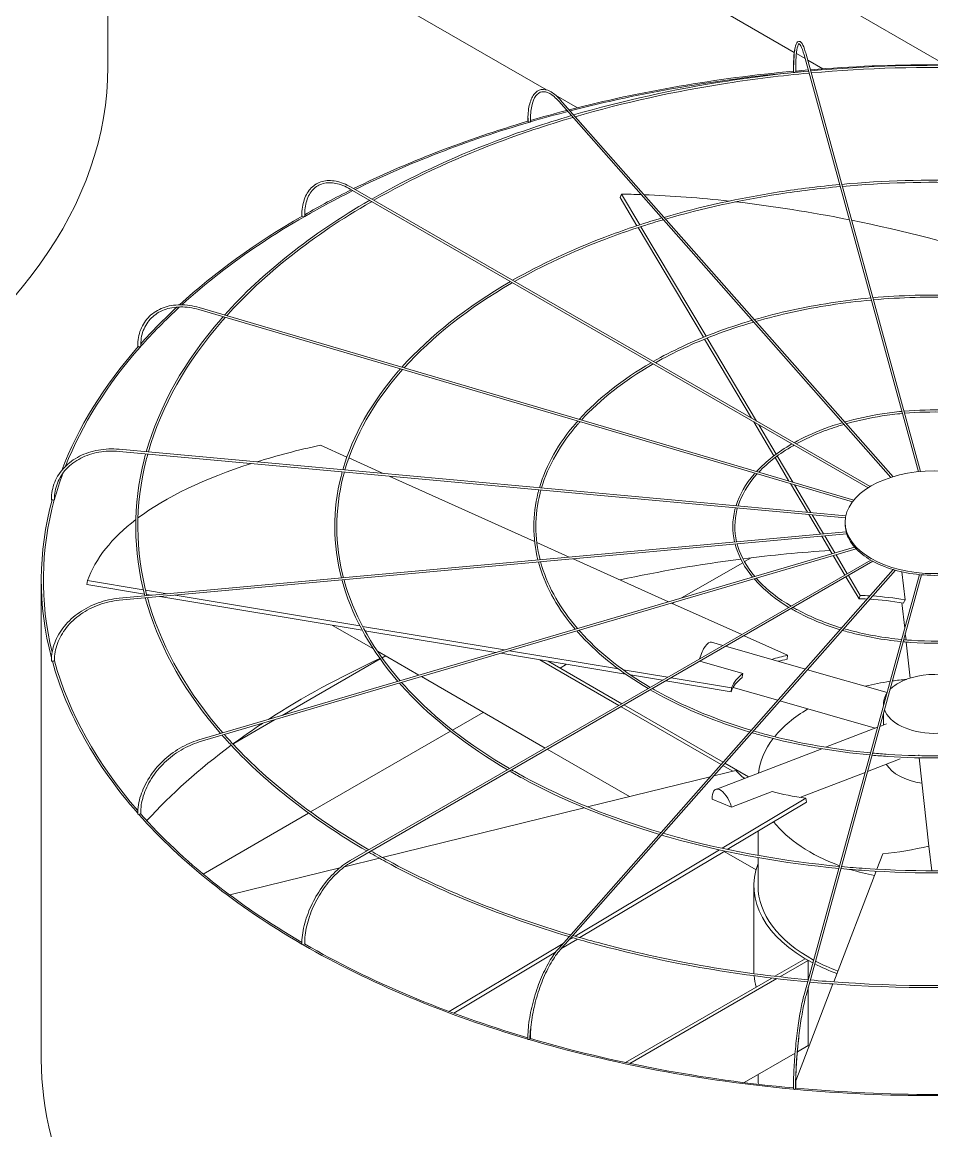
# Model space of a CAD drawing. Header units: millimetres. Extents: x -312439 to 477422, y -331570 to 212570.
# Drawn here: x 396825 to 397092.1, y 107925.9 to 108251.5 of the extents above; entities that cross this region are included whole.
import ezdxf

# ---------------------------------------------------------------- set-up
doc = ezdxf.new("R2010")
doc.units = ezdxf.units.MM

msp = doc.modelspace()

# ---------------------------------------------------------------- linework, layer by layer
at = {"color": 3, "linetype": 'Continuous', "lineweight": 0, "extrusion": (0, 0.816497, 0.57735)}
for p, q in [((397096.098, 108238.965), (396850.162, 108380.956)), ((396850.183, 108238.343), (396850.183, 108379.083)), ((396850.183, 108358.941), (397051.696, 108242.598)), ((396978.993, 108231.566), (396850.183, 108305.935))]:
    msp.add_line(p, q, dxfattribs=at)
at = {"color": 0, "linetype": 'Continuous', "lineweight": 0, "extrusion": (0, 0.816497, 0.57735)}
for p, q in [((397052.317, 108242.239), (397054.869, 108240.766)), ((397054.559, 108241.896), (397088.152, 108119.441)), ((397055.149, 108242.058), (397088.77, 108119.5)), ((397055.623, 108240.33), (397060.03, 108237.786)), ((396988.023, 108226.352), (396981.601, 108230.06)), ((397080.692, 108117.975), (396983.01, 108228.659)), ((397080.05, 108117.775), (396982.551, 108228.254)), ((397073.35, 108114.698), (396921.318, 108202.474)), ((397073.941, 108115.064), (396921.624, 108203.004)), ((397000.55, 108200.031), (397000.921, 108200.998)), ((397005.513, 108191.69), (397000.55, 108200.031)), ((397000.921, 108200.998), (397006.304, 108191.95)), ((397025.013, 108158.916), (397005.834, 108191.151)), ((397006.625, 108191.41), (397025.776, 108159.224)), ((397068.771, 108110.587), (396876.84, 108167.048)), ((396877.013, 108167.636), (397069.18, 108111.105)), ((397039.156, 108135.147), (397025.33, 108158.383)), ((397026.093, 108158.691), (397040.596, 108134.315)), ((397045.721, 108124.112), (397039.797, 108134.07)), ((397041.237, 108133.238), (397046.376, 108124.601)), ((396853.481, 108125.425), (397066.721, 108105.926)), ((396853.537, 108126.035), (397066.836, 108106.53)), ((396920.361, 108123.75), (396912.603, 108127.242)), ((396931.029, 108118.949), (396920.921, 108123.498)), ((397050.125, 108116.71), (397046.037, 108123.582)), ((397046.691, 108124.072), (397051.272, 108116.373)), ((396975.458, 108098.953), (396932.744, 108118.177)), ((397055.569, 108107.561), (397050.586, 108115.937)), ((397051.732, 108115.599), (397056.569, 108107.469)), ((397059.406, 108101.112), (397055.956, 108106.91)), ((397056.956, 108106.819), (397060.303, 108101.194)), ((397066.922, 108101.8), (396853.481, 108082.282)), ((397066.619, 108104.092), (397066.619, 108104.592)), ((396853.537, 108081.672), (397067.103, 108101.201)), ((396985.646, 108094.367), (396976.109, 108098.66)), ((397062.823, 108095.37), (397059.753, 108100.529)), ((397060.65, 108100.611), (397063.627, 108095.607)), ((396876.84, 108040.659), (397069.41, 108097.308)), ((396877.013, 108040.071), (397069.87, 108096.805)), ((397063.951, 108095.064), (397067.264, 108089.495)), ((396921.318, 108005.233), (397074.171, 108093.484)), ((397074.791, 108093.134), (396921.624, 108004.703)), ((397014.804, 108081.244), (396986.782, 108093.856)), ((397018.569, 108082.352), (397036.542, 108092.729)), ((397037.073, 108093.035), (397039.001, 108094.148)), ((397066.56, 108089.089), (397063.146, 108094.827)), ((397080.727, 108090.698), (396982.551, 107979.453)), ((397081.378, 108090.51), (396983.01, 107979.048)), ((397088.412, 108089.216), (397054.559, 107965.811)), ((397055.149, 107965.649), (397089.032, 108089.161)), ((397070.704, 108082.124), (397066.873, 108088.563)), ((397067.577, 108088.969), (397071.074, 108083.091)), ((397084.227, 108081.816), (397083.315, 108090.025)), ((396830.628, 107946.841), (396830.628, 108087.581)), ((396844.033, 108086.323), (396844.197, 108087.468)), ((396860.888, 108083.517), (396844.033, 108086.323)), ((396844.197, 108087.468), (396860.584, 108084.74)), ((396861.241, 108084.631), (396867.596, 108083.573)), ((396863.05, 108083.157), (396861.549, 108083.407)), ((396924.866, 108072.865), (396865.434, 108082.76)), ((396869.98, 108083.176), (396924.184, 108074.151)), ((397070.704, 108082.124), (397071.074, 108083.091)), ((397036.253, 108071.591), (397015.662, 108080.858)), ((397015.842, 108080.777), (397016.314, 108081.05)), ((397083.284, 108080.945), (397084.108, 108073.528)), ((396928.13, 108067.403), (396916.156, 108074.315)), ((396924.94, 108074.025), (396966.656, 108067.08)), ((396964.11, 108066.332), (396925.634, 108072.737)), ((397027.374, 108069.353), (397030.72, 108068.397)), ((397049.725, 108065.527), (397036.941, 108071.281)), ((397084.292, 108071.88), (397084.496, 108070.04)), ((397084.565, 108069.42), (397085.74, 108058.853)), ((396941.503, 108059.681), (396929.321, 108066.714)), ((397002.19, 108059.992), (396965.496, 108066.101)), ((396968.042, 108066.85), (397000.071, 108061.517)), ((397031.539, 108068.163), (397054.939, 108061.478)), ((396901.383, 108047.879), (396930.13, 108064.476)), ((396930.663, 108064.784), (396931.23, 108065.111)), ((396977.012, 108064.184), (397000.217, 108050.786)), ((397001.083, 108051.286), (396979.446, 108063.778)), ((396982.922, 108061.771), (396984.842, 108062.88)), ((397023.971, 108063.793), (397036.593, 108060.187)), ((397049.56, 108064.382), (397049.725, 108065.527)), ((396978.564, 108038.284), (396942.236, 108059.258)), ((397001.414, 108061.294), (397014.611, 108059.096)), ((397013.035, 108058.186), (397003.614, 108059.755)), ((397055.591, 108061.291), (397078.923, 108054.626)), ((397033.146, 108054.838), (397013.986, 108058.028)), ((397015.562, 108058.938), (397033.31, 108055.983)), ((397033.146, 108054.838), (397033.31, 108055.983)), ((397033.711, 108056.045), (397046.835, 108052.295)), ((397000.83, 108050.432), (397030.217, 108033.465)), ((397030.802, 108034.128), (397001.696, 108050.932)), ((397047.488, 108052.109), (397075.443, 108044.123)), ((397077.878, 108051.245), (397077.878, 108050.815)), ((396887.138, 108039.654), (396899.128, 108046.577)), ((396951.366, 108043.553), (396960.403, 108048.77)), ((397077.878, 108048.5), (397077.878, 108045.059)), ((396909.703, 108019.498), (396950.795, 108043.223)), ((397060.884, 108038.523), (397076.112, 108044.38)), ((397076.822, 108044.653), (397078.767, 108045.402)), ((397003.278, 108024.015), (396979.176, 108037.931)), ((397028.66, 108026.128), (397059.757, 108038.089)), ((397030.759, 108033.153), (397033.634, 108031.493)), ((397038.262, 108029.821), (397031.343, 108033.815)), ((397073.19, 108031.411), (397082.736, 108035.083)), ((397088.279, 108036.02), (397088.252, 108036.262)), ((397091.227, 108009.505), (397088.347, 108035.406)), ((397027.044, 108029.869), (396991.028, 108020.998)), ((397034.568, 108031.723), (397028.088, 108030.127)), ((397036.269, 108029.971), (397037.222, 108029.421)), ((397053.363, 108023.785), (397072.48, 108031.138)), ((397030.498, 108008.828), (397055.089, 108023.547)), ((397033.287, 108020.965), (397045.219, 108025.555)), ((397055.295, 108022.416), (397055.089, 108023.547)), ((396990.023, 108020.75), (396930.754, 108006.151)), ((397027.59, 108023.234), (397033.287, 108020.965)), ((397055.295, 108022.416), (397032.038, 108008.495)), ((396878.149, 108001.28), (396909.122, 108019.163)), ((397041.054, 108006.734), (397041.054, 108013.891)), ((396987.355, 107983.004), (397029.732, 108008.369)), ((397031.267, 108008.034), (396988.769, 107982.595)), ((397040.468, 108002.544), (397031.116, 108007.943)), ((397077.696, 108007.241), (397075.957, 108002.703)), ((397091.227, 108009.505), (397092.035, 108002.24)), ((396929.881, 108005.936), (396919.688, 108003.426)), ((397041.054, 107997.802), (397041.054, 108006.112)), ((396918.242, 108003.069), (396885.982, 107995.123)), ((397075.727, 108002.103), (397063.272, 107969.594)), ((397039.829, 107972.799), (397039.829, 107997.802)), ((396988.05, 107982.165), (396983.197, 107979.26)), ((396985.544, 107981.919), (396986.639, 107982.575)), ((396950.412, 107960.89), (396983.812, 107980.883)), ((396981.623, 107978.318), (396951.704, 107960.409)), ((397054.929, 107976.407), (397045.987, 107971.244)), ((397047.43, 107971.077), (397055.795, 107975.907)), ((397055.795, 107975.907), (397054.929, 107976.407)), ((397055.795, 107975.907), (397055.795, 107970.318)), ((397045.101, 107970.733), (397002.115, 107945.915)), ((397003.383, 107945.646), (397046.539, 107970.563)), ((397063.043, 107968.997), (397052.121, 107940.49)), ((397055.795, 107968.003), (397055.795, 107950.903)), ((397051.926, 107948.67), (397036.956, 107940.027)), ((397055.795, 107950.903), (397052.591, 107949.054)), ((397041.054, 107941.406), (397041.054, 107942.392)), ((397051.443, 107938.721), (397051.341, 107938.452))]:
    msp.add_line(p, q, dxfattribs=at)
at = {"color": 3, "linetype": 'Continuous', "lineweight": 0}
msp.add_ellipse((396587.957, 108238.343), major_axis=(-262.225, 0), ratio=0.5773503, start_param=2.3561945, end_param=3.1415927, dxfattribs=at)
at = {"color": 0, "linetype": 'Continuous', "lineweight": 0}
for centre, major_axis, ratio, start_param, end_param in [((397092.854, 108087.581), (-262.225, 0), 0.5773503, 4.5737285, 4.8518651), ((397092.854, 108087.581), (-262.225, 0), 0.5773503, 4.8709744, 5.1337903), ((397092.854, 108087.581), (-261.613, 0), 0.5773503, 4.8702538, 5.1336735), ((397051.748, 108237.088), (0.306, 0), 0.5773503, 3.1415927, 3.7072911), ((397051.796, 108236.913), (0.306, 0.001), 0.5647458, 3.2969897, 4.867786), ((397051.796, 108236.913), (0.306, 0.001), 0.5647458, 4.867786, 6.2831853), ((397092.854, 108087.581), (-261.613, 0), 0.5773503, 4.8601846, 4.8693633), ((397092.854, 108087.581), (-262.225, 0), 0.5773503, 4.8542575, 4.8684283), ((397092.854, 108087.581), (-261.613, 0), 0.5773503, 5.1364588, 5.1836819), ((397092.854, 108087.581), (-262.225, 0), 0.5773503, 5.1365691, 5.1818933), ((397092.854, 108087.581), (-262.225, 0), 0.5773503, 5.1849758, 5.420347), ((397092.854, 108087.581), (-261.613, 0), 0.5773503, 5.183912, 5.4201653), ((396973.767, 108222.459), (0.306, 0), 0.5773503, 3.1415927, 4.134446), ((396973.906, 108222.302), (0.306, 0.003), 0.5659728, 3.6079382, 5.1787345), ((396973.906, 108222.302), (0.306, 0.003), 0.5659728, 5.1787345, 6.2831853), ((397092.854, 108087.581), (-261.613, 0), 0.5773503, 5.4234857, 5.718128), ((397092.854, 108087.581), (-262.225, 0), 0.5773503, 5.4236595, 5.4949761), ((397093.224, 108045.864), (-236.033, 90.421), 0.5343599, 5.2814302, 5.3074736), ((397093.224, 108045.864), (-236.033, 90.421), 0.5343599, 5.1688261, 5.2776752), ((397093.224, 108045.864), (-236.033, 90.421), 0.5343599, 5.0198116, 5.1604272), ((397092.854, 108087.581), (-262.225, 0), 0.5773503, 5.4989549, 5.7196003), ((396907.432, 108194.634), (0.306, 0), 0.5773503, 3.1415927, 4.450555), ((396907.649, 108194.509), (0.306, 0.004), 0.5683066, 3.9193388, 5.4901351), ((396907.649, 108194.509), (0.306, 0.004), 0.5683066, 5.4901351, 6.2831853), ((397093.224, 108045.864), (-236.033, 90.421), 0.5343599, 4.8289255, 5.0170065), ((397092.854, 108087.581), (-261.613, 0), 0.5773503, 5.7230202, 5.8115447), ((397092.854, 108087.581), (-262.225, 0), 0.5773503, 5.7247725, 5.8068149), ((397092.854, 108087.581), (-262.225, 0), 0.5773503, 5.8129334, 6.0685314), ((397092.854, 108087.581), (-261.613, 0), 0.5773503, 5.8119417, 6.0598961), ((396859.237, 108156.335), (0.306, 0), 0.5773503, 3.1415927, 4.7647143), ((396859.51, 108156.255), (0.306, 0.005), 0.5715189, 4.2314546, 5.8022509), ((396859.51, 108156.255), (0.306, 0.005), 0.5715189, 5.8022509, 6.2831853), ((397093.018, 108046.043), (-250.189, 35.961), 0.3284711, 5.5638228, 5.6785471), ((397093.018, 108046.043), (-250.189, 35.961), 0.3284711, 5.6885713, 5.965771), ((397092.854, 108087.581), (-261.613, 0), 0.5773503, 6.0736106, 6.1250005), ((396833.9, 108111.313), (0.306, 0), 0.5773503, 3.1415927, 5.0788735), ((396834.202, 108111.285), (0.306, 0.006), 0.5752952, 4.5444916, 6.1152879), ((396834.202, 108111.285), (0.306, 0.006), 0.5752952, 6.1152879, 6.2831853), ((397092.854, 108087.581), (-262.225, 0), 0.5773503, 6.126925, 6.4343205), ((397092.854, 108087.581), (-261.613, 0), 0.5773503, 6.1262297, 6.4235661), ((397093.018, 108046.043), (-250.189, 35.961), 0.3284711, 5.9728515, 6.2156373), ((397092.745, 108104.092), (-26.126, 0), 0.5773503, 0, 0.1535113), ((397092.745, 108104.092), (-26.126, 0), 0.5773503, 0.160648, 0.4676706), ((397092.854, 107946.341), (-261.613, 0), 0.5773503, 4.8296672, 4.9289778), ((397092.745, 108104.092), (-26.126, 0), 0.5773503, 0.4748072, 0.7818298), ((397092.854, 107946.341), (-261.613, 0), 0.5773503, 4.9315023, 5.0730373), ((397092.745, 108104.092), (-26.126, 0), 0.5773503, 0.7889665, 1.0959891), ((397092.745, 108104.092), (-26.126, 0), 0.5773503, 1.1031258, 1.4101484), ((397092.745, 108104.092), (-26.126, 0), 0.5773503, 1.417285, 1.7243076), ((397092.854, 108044.897), (-56.639, 21.698), 0.5343599, 5.2632147, 5.3074736), ((397093.224, 108045.864), (56.639, -21.698), 0.5343599, 2.113134, 2.1658809), ((397092.854, 108044.897), (-56.639, 21.698), 0.5343599, 5.0728277, 5.2488944), ((397093.224, 108045.864), (56.639, -21.698), 0.5343599, 1.92896, 2.0989228), ((397025.855, 108064.038), (1.518, 5.315), 0.3621096, 0, 1.5955332), ((396833.9, 108063.974), (0.306, 0), 0.5773503, 3.1415927, 5.3930328), ((397092.854, 108087.581), (-262.225, 0), 0.5773503, 0.15775, 0.4689102), ((396834.202, 108064.001), (0.306, 0.006), 0.5792658, 4.8585762, 6.2831853), ((397092.854, 108087.581), (-261.613, 0), 0.5773503, 0.1573017, 0.4645126), ((397092.854, 107946.341), (-261.613, 0), 0.5773503, 5.3840325, 5.5566031), ((397092.854, 107946.341), (-261.613, 0), 0.5773503, 5.3759613, 5.381266), ((397093.018, 108046.043), (-60.036, 8.629), 0.3284711, 5.5638228, 5.6832782), ((397092.854, 108044.897), (-60.036, 8.629), 0.3284711, 5.5638228, 5.6281345), ((397093.018, 108046.043), (-60.036, 8.629), 0.3284711, 5.9787164, 6.2156373), ((397092.854, 108051.245), (-14.976, 0), 0.5773503, 3.6916997, 5.4977871), ((397092.854, 108044.897), (-60.036, 8.629), 0.3284711, 5.9809914, 6.2156373), ((397092.854, 108028.933), (-51.8, 0), 0.5773503, 4.9668384, 5.1151413), ((397092.854, 108051.245), (-14.976, 0), 0.5773503, 5.4977871, 5.7722245), ((397092.854, 108028.933), (-51.8, 0), 0.5773503, 4.8725497, 4.9536635), ((397092.854, 108051.245), (-14.976, 0), 0.5773503, 5.9253681, 6.3268432), ((397092.854, 108028.933), (-51.8, 0), 0.5773503, 5.5125312, 5.8454489), ((397092.854, 108051.245), (-14.976, 0), 0.5773503, 0.1968015, 2.9056449), ((397092.854, 107946.341), (-261.613, 0), 0.5773503, 5.5668053, 5.6187776), ((397092.854, 108028.933), (-51.8, 0), 0.5773503, 5.864801, 6.2160224), ((397092.854, 107946.341), (-261.613, 0), 0.5773503, 5.6218563, 5.7966666), ((397092.854, 108036.337), (-14.976, 0), 0.5773503, 0.3310244, 1.3226651), ((397092.648, 108046.029), (-59.674, -10.853), 0.3443205, 0.1772511, 0.3142745), ((397030.644, 108020.968), (-1.984, 5.159), 0.4527097, 4.5393785, 7.2340672), ((397092.648, 108046.029), (-59.674, -10.853), 0.3443205, 0.5921448, 0.8290657), ((396859.237, 108018.951), (0.306, 0), 0.5773503, 3.1415927, 5.7071921), ((397092.854, 108087.581), (-262.225, 0), 0.5773503, 0.4717795, 0.7837457), ((396859.51, 108019.031), (0.306, 0.005), 0.5830421, 5.1737369, 6.2831853), ((397092.854, 108087.581), (-261.613, 0), 0.5773503, 0.4715588, 0.781436), ((397092.854, 108028.933), (-51.8, 0), 0.5773503, 0.4237953, 1.0021877), ((397092.483, 108045.837), (-56.425, -22.248), 0.5660586, 1.0925617, 1.3294826), ((397092.854, 107997.802), (-53.025, 0), 0.5773503, 6.0678252, 7.1147249), ((397092.854, 108028.933), (-51.8, 0), 0.5773503, 1.0153625, 1.0203014), ((397092.854, 108028.933), (-51.8, 0), 0.5773503, 1.0757224, 1.2236785), ((397092.854, 107997.802), (-51.8, 0), 0.5773503, 0, 0.8158921), ((396907.432, 107980.653), (0.306, 0), 0.5773503, 3.1415927, 6.0213513), ((397092.854, 108087.581), (-262.225, 0), 0.5773503, 0.7858257, 1.0981183), ((396907.649, 107980.778), (0.306, 0.004), 0.5862544, 5.4898935, 6.2831853), ((397092.854, 108087.581), (-261.613, 0), 0.5773503, 0.7858227, 1.096892), ((397092.854, 107997.802), (-53.025, 0), 0.5773503, 0.8456372, 1.0001122), ((397092.854, 107997.802), (-51.8, 0), 0.5773503, 0.8304704, 0.9913861), ((397092.854, 107972.799), (-53.025, 0), 0.5773503, 0, 0.0255506), ((397092.854, 107972.799), (-53.025, 0), 0.5773503, 0.0459168, 0.1554998), ((396973.767, 107952.827), (-0.306, 0), 0.5773503, 0, 3.1415927), ((397092.854, 108087.581), (-262.225, 0), 0.5773503, 1.0998851, 1.4125333), ((396973.906, 107952.985), (-0.306, -0.003), 0.5885883, 2.6652649, 3.1415927), ((397092.854, 108087.581), (-261.613, 0), 0.5773503, 1.1000981, 1.4118355), ((397092.854, 107972.799), (-53.025, 0), 0.5773503, 0.7969487, 0.8037884), ((397092.854, 107946.841), (-262.225, 0), 0.5773503, 0, 2.3561945), ((397092.854, 107941.406), (-51.8, 0), 0.5773503, 0, 0.0632109), ((397051.748, 107938.199), (-0.306, 0), 0.5773503, 0, 3.1415927), ((397092.854, 108087.581), (-262.225, 0), 0.5773503, 1.4139544, 1.727034), ((397051.796, 107938.373), (-0.306, -0.001), 0.5898153, 2.9827557, 3.1415927), ((397092.854, 108087.581), (-261.613, 0), 0.5773503, 1.41439, 1.726367)]:
    msp.add_ellipse(centre, major_axis=major_axis, ratio=ratio, start_param=start_param, end_param=end_param, dxfattribs=at)
msp.add_ellipse((397092.745, 108104.592), major_axis=(-26.126, 0), ratio=0.5773503, dxfattribs=at)
for points, knots in [([(397051.442, 108237.088), (397051.442, 108238.792), (397051.493, 108240.308), (397051.696, 108242.827), (397051.846, 108243.826), (397052.248, 108245.248), (397052.473, 108245.763), (397053.258, 108245.879), (397053.507, 108245.731), (397054.058, 108245.146), (397054.365, 108244.491), (397054.845, 108243.11), (397054.997, 108242.612), (397055.149, 108242.058)], [4.712389, 4.712389, 4.712389, 4.712389, 5.0265482, 5.0265482, 5.3407075, 5.3407075, 5.6548668, 5.6548668, 5.8236028, 5.8236028, 6.1377621, 6.1377621, 6.2831853, 6.2831853, 6.2831853, 6.2831853]), ([(397054.559, 108241.896), (397054.24, 108243.056), (397053.921, 108243.948), (397053.365, 108245.028), (397053.116, 108245.178), (397053.089, 108245.178), (397052.884, 108245.029), (397052.532, 108243.865), (397052.388, 108243.015), (397052.177, 108240.771), (397052.115, 108239.341), (397052.102, 108237.453), (397052.101, 108237.186), (397052.102, 108236.914)], [0, 0, 0, 0, 0.3152669, 0.3152669, 0.6094726, 0.6094726, 0.9267406, 0.9267406, 1.2208373, 1.2208373, 1.5356304, 1.5356304, 1.5863402, 1.5863402, 1.5863402, 1.5863402]), ([(397051.824, 108243.224), (397051.815, 108243.163), (397051.806, 108243.101), (397051.654, 108242.014), (397051.56, 108240.711), (397051.496, 108238.474), (397051.487, 108237.713), (397051.49, 108236.913)], [1.10131175, 1.10131175, 1.10131175, 1.10131175, 1.12076762, 1.12076762, 1.43803566, 1.43803566, 1.5863026, 1.5863026, 1.5863026, 1.5863026]), ([(397129.002, 108237.178), (397121.508, 108237.856), (397113.956, 108238.323), (397089.728, 108239.139), (397072.97, 108238.668), (397056.488, 108237.178)], [5.342386, 5.342386, 5.342386, 5.342386, 5.43953692, 5.43953692, 5.65318828, 5.65318828, 5.65318828, 5.65318828]), ([(397128.838, 108236.578), (397121.32, 108237.255), (397113.744, 108237.721), (397089.626, 108238.521), (397073.003, 108238.052), (397056.653, 108236.578)], [5.34285963, 5.34285963, 5.34285963, 5.34285963, 5.44045758, 5.44045758, 5.65271466, 5.65271466, 5.65271466, 5.65271466]), ([(397055.868, 108237.121), (397047.862, 108236.384), (397039.921, 108235.407), (397016.494, 108231.781), (397001.332, 108228.433), (396986.925, 108224.222)], [5.65586592, 5.65586592, 5.65586592, 5.65586592, 5.75969853, 5.75969853, 5.96646224, 5.96646224, 5.96646224, 5.96646224]), ([(397056.033, 108236.521), (397047.956, 108235.78), (397039.946, 108234.794), (397016.625, 108231.176), (397001.629, 108227.868), (396987.373, 108223.715)], [5.65539644, 5.65539644, 5.65539644, 5.65539644, 5.76029586, 5.76029586, 5.96514032, 5.96514032, 5.96514032, 5.96514032]), ([(396973.461, 108222.459), (396973.461, 108224.175), (396973.611, 108225.724), (396974.208, 108228.349), (396974.652, 108229.427), (396975.833, 108231.012), (396976.582, 108231.518), (396978.222, 108231.803), (396979.082, 108231.629), (396980.895, 108230.709), (396981.86, 108229.923), (396982.884, 108228.8), (396982.947, 108228.73), (396983.01, 108228.659)], [4.712389, 4.712389, 4.712389, 4.712389, 5.0265482, 5.0265482, 5.3407075, 5.3407075, 5.6548668, 5.6548668, 5.9484515, 5.9484515, 6.2626108, 6.2626108, 6.2831853, 6.2831853, 6.2831853, 6.2831853]), ([(396982.551, 108228.254), (396981.637, 108229.29), (396980.728, 108230.055), (396979.045, 108230.977), (396978.28, 108231.134), (396976.938, 108230.899), (396976.341, 108230.505), (396975.314, 108229.106), (396974.897, 108228.101), (396974.345, 108225.598), (396974.205, 108224.107), (396974.212, 108222.4), (396974.212, 108222.352), (396974.212, 108222.304)], [0, 0, 0, 0, 0.3146448, 0.3146448, 0.6289116, 0.6289116, 0.9461796, 0.9461796, 1.2634477, 1.2634477, 1.5772832, 1.5772832, 1.5863402, 1.5863402, 1.5863402, 1.5863402]), ([(396986.277, 108224.032), (396978.603, 108221.771), (396971.146, 108219.266), (396950.913, 108211.578), (396938.736, 108205.87), (396927.659, 108199.52)], [5.96956861, 5.96956861, 5.96956861, 5.96956861, 6.07987049, 6.07987049, 6.27966483, 6.27966483, 6.27966483, 6.27966483]), ([(396986.724, 108223.525), (396978.951, 108221.243), (396971.399, 108218.709), (396951.249, 108211.048), (396939.223, 108205.42), (396928.273, 108199.165)], [5.96825255, 5.96825255, 5.96825255, 5.96825255, 6.08012371, 6.08012371, 6.27780239, 6.27780239, 6.27780239, 6.27780239]), ([(396973.609, 108223.314), (396973.603, 108223.11), (396973.6, 108222.903), (396973.598, 108222.563), (396973.599, 108222.433), (396973.6, 108222.301)], [7.805980691, 7.805980691, 7.805980691, 7.805980691, 7.845140151, 7.845140151, 7.869416781, 7.869416781, 7.869416781, 7.869416781]), ([(396907.126, 108194.634), (396907.126, 108196.359), (396907.362, 108197.954), (396908.296, 108200.733), (396908.994, 108201.917), (396910.793, 108203.737), (396911.891, 108204.373), (396914.359, 108205.025), (396915.726, 108205.042), (396918.591, 108204.473), (396920.09, 108203.885), (396921.597, 108203.019), (396921.611, 108203.012), (396921.624, 108203.004)], [0, 0, 0, 0, 0.3141593, 0.3141593, 0.6283185, 0.6283185, 0.9411039, 0.9411039, 1.2538555, 1.2538555, 1.5680148, 1.5680148, 1.5707963, 1.5707963, 1.5707963, 1.5707963]), ([(396921.318, 108202.474), (396919.88, 108203.304), (396918.448, 108203.864), (396915.749, 108204.399), (396914.482, 108204.374), (396912.231, 108203.761), (396911.244, 108203.173), (396909.622, 108201.48), (396908.986, 108200.371), (396908.141, 108197.724), (396907.933, 108196.186), (396907.955, 108194.513)], [4.712389, 4.712389, 4.712389, 4.712389, 5.029657, 5.029657, 5.3469251, 5.3469251, 5.6641931, 5.6641931, 5.9814611, 5.9814611, 6.2987292, 6.2987292, 6.2987292, 6.2987292]), ([(397065.011, 108203.793), (397059.026, 108203.241), (397053.09, 108202.51), (397035.574, 108199.8), (397024.236, 108197.301), (397013.458, 108194.157)], [5.65618024, 5.65618024, 5.65618024, 5.65618024, 5.75959703, 5.75959703, 5.96555925, 5.96555925, 5.96555925, 5.96555925]), ([(397065.176, 108203.193), (397059.12, 108202.637), (397053.115, 108201.897), (397035.705, 108199.195), (397024.532, 108196.735), (397013.906, 108193.65)], [5.6555551, 5.6555551, 5.6555551, 5.6555551, 5.760393, 5.760393, 5.9637948, 5.9637948, 5.9637948, 5.9637948]), ([(397119.86, 108203.85), (397114.276, 108204.353), (397108.65, 108204.7), (397090.533, 108205.312), (397077.979, 108204.962), (397065.631, 108203.85)], [5.34296141, 5.34296141, 5.34296141, 5.34296141, 5.43938168, 5.43938168, 5.65261288, 5.65261288, 5.65261288, 5.65261288]), ([(397119.695, 108203.249), (397114.088, 108203.753), (397108.438, 108204.099), (397090.43, 108204.694), (397078.012, 108204.346), (397065.796, 108203.249)], [5.34359392, 5.34359392, 5.34359392, 5.34359392, 5.44060854, 5.44060854, 5.65198037, 5.65198037, 5.65198037, 5.65198037]), ([(397012.809, 108193.967), (397007.059, 108192.273), (397001.47, 108190.395), (396986.349, 108184.65), (396977.259, 108180.395), (396968.982, 108175.662)], [5.96969757, 5.96969757, 5.96969757, 5.96969757, 6.07982614, 6.07982614, 6.27841616, 6.27841616, 6.27841616, 6.27841616]), ([(397013.257, 108193.46), (397007.406, 108191.744), (397001.724, 108189.838), (396986.685, 108184.12), (396977.745, 108179.944), (396969.597, 108175.307)], [5.96794353, 5.96794353, 5.96794353, 5.96794353, 6.08016355, 6.08016355, 6.27592849, 6.27592849, 6.27592849, 6.27592849]), ([(397074.151, 108170.476), (397070.188, 108170.109), (397066.258, 108169.625), (397054.651, 108167.831), (397047.133, 108166.178), (397039.983, 108164.102)], [5.65683386, 5.65683386, 5.65683386, 5.65683386, 5.75939254, 5.75939254, 5.96383461, 5.96383461, 5.96383461, 5.96383461]), ([(397074.316, 108169.876), (397070.282, 108169.505), (397066.283, 108169.012), (397054.782, 108167.226), (397047.43, 108165.613), (397040.431, 108163.594)], [5.65589869, 5.65589869, 5.65589869, 5.65589869, 5.76058509, 5.76058509, 5.96118261, 5.96118261, 5.96118261, 5.96118261]), ([(397110.72, 108170.533), (397107.046, 108170.861), (397103.346, 108171.089), (397091.336, 108171.497), (397082.986, 108171.267), (397074.771, 108170.533)], [5.34408303, 5.34408303, 5.34408303, 5.34408303, 5.43906993, 5.43906993, 5.65149126, 5.65149126, 5.65149126, 5.65149126]), ([(397110.555, 108169.932), (397106.858, 108170.261), (397103.134, 108170.487), (397091.233, 108170.878), (397083.019, 108170.651), (397074.935, 108169.932)], [5.34503474, 5.34503474, 5.34503474, 5.34503474, 5.44090812, 5.44090812, 5.65053954, 5.65053954, 5.65053954, 5.65053954]), ([(396858.931, 108156.335), (396858.931, 108158.068), (396859.231, 108159.718), (396860.406, 108162.687), (396861.282, 108164.006), (396863.523, 108166.173), (396864.887, 108167.021), (396867.958, 108168.162), (396869.665, 108168.456), (396873.254, 108168.469), (396875.135, 108168.188), (396877.013, 108167.636)], [4.712389, 4.712389, 4.712389, 4.712389, 5.0265482, 5.0265482, 5.3407075, 5.3407075, 5.6548668, 5.6548668, 5.969026, 5.969026, 6.2831853, 6.2831853, 6.2831853, 6.2831853]), ([(396876.84, 108167.048), (396875.024, 108167.582), (396873.212, 108167.849), (396869.777, 108167.826), (396868.156, 108167.536), (396865.264, 108166.436), (396863.993, 108165.626), (396861.918, 108163.568), (396861.114, 108162.319), (396860.049, 108159.496), (396859.788, 108157.922), (396859.816, 108156.26)], [0, 0, 0, 0, 0.317268, 0.317268, 0.6345361, 0.6345361, 0.9518041, 0.9518041, 1.2690722, 1.2690722, 1.5863402, 1.5863402, 1.5863402, 1.5863402]), ([(396883.981, 108164.947), (396883.756, 108164.692), (396883.532, 108164.437), (396872.692, 108151.967), (396865.294, 108138.813), (396861.459, 108125.311)], [0.31387846, 0.31387846, 0.31387846, 0.31387846, 0.32022171, 0.32022171, 0.6228537, 0.6228537, 0.6228537, 0.6228537]), ([(396884.63, 108164.757), (396884.357, 108164.449), (396884.087, 108164.141), (396873.255, 108151.695), (396865.901, 108138.639), (396862.079, 108125.254)], [0.31209175, 0.31209175, 0.31209175, 0.31209175, 0.31977769, 0.31977769, 0.62202139, 0.62202139, 0.62202139, 0.62202139]), ([(397039.334, 108163.912), (397035.509, 108162.784), (397031.792, 108161.534), (397021.781, 108157.732), (397015.774, 108154.927), (397010.296, 108151.809)], [5.97003164, 5.97003164, 5.97003164, 5.97003164, 6.07973571, 6.07973571, 6.27604568, 6.27604568, 6.27604568, 6.27604568]), ([(397039.781, 108163.405), (397035.857, 108162.255), (397032.045, 108160.977), (397022.117, 108157.201), (397016.261, 108154.476), (397010.912, 108151.454)], [5.96740299, 5.96740299, 5.96740299, 5.96740299, 6.08024114, 6.08024114, 6.27230164, 6.27230164, 6.27230164, 6.27230164]), ([(396936.047, 108149.631), (396935.87, 108149.431), (396935.695, 108149.231), (396927.601, 108139.919), (396922.065, 108130.108), (396919.169, 108120.033)], [0.31368489, 0.31368489, 0.31368489, 0.31368489, 0.32029533, 0.32029533, 0.62093354, 0.62093354, 0.62093354, 0.62093354]), ([(396936.696, 108149.44), (396936.472, 108149.188), (396936.25, 108148.936), (396928.164, 108139.647), (396922.673, 108129.934), (396919.79, 108119.977)], [0.31130083, 0.31130083, 0.31130083, 0.31130083, 0.31970361, 0.31970361, 0.61980435, 0.61980435, 0.61980435, 0.61980435]), ([(397101.58, 108137.216), (397099.817, 108137.37), (397098.042, 108137.478), (397092.14, 108137.681), (397087.993, 108137.573), (397083.911, 108137.216)], [5.34742678, 5.34742678, 5.34742678, 5.34742678, 5.43812478, 5.43812478, 5.64814751, 5.64814751, 5.64814751, 5.64814751]), ([(396988.104, 108134.317), (396987.98, 108134.176), (396987.856, 108134.034), (396982.507, 108127.879), (396978.833, 108121.406), (396976.878, 108114.756)], [0.31344956, 0.31344956, 0.31344956, 0.31344956, 0.32044212, 0.32044212, 0.61727915, 0.61727915, 0.61727915, 0.61727915]), ([(396988.754, 108134.126), (396988.581, 108133.933), (396988.411, 108133.739), (396983.071, 108127.607), (396979.441, 108121.233), (396977.5, 108114.699)], [0.30986952, 0.30986952, 0.30986952, 0.30986952, 0.31955549, 0.31955549, 0.6155298, 0.6155298, 0.6155298, 0.6155298]), ([(397083.291, 108137.159), (397081.351, 108136.977), (397079.426, 108136.739), (397073.728, 108135.861), (397070.031, 108135.055), (397066.509, 108134.045)], [5.65878241, 5.65878241, 5.65878241, 5.65878241, 5.75876753, 5.75876753, 5.95869527, 5.95869527, 5.95869527, 5.95869527]), ([(397083.455, 108136.56), (397081.445, 108136.373), (397079.451, 108136.126), (397073.859, 108135.256), (397070.329, 108134.49), (397066.958, 108133.536)], [5.65692719, 5.65692719, 5.65692719, 5.65692719, 5.76114351, 5.76114351, 5.95335964, 5.95335964, 5.95335964, 5.95335964]), ([(397101.415, 108136.615), (397099.629, 108136.769), (397097.83, 108136.876), (397092.038, 108137.063), (397088.026, 108136.956), (397084.075, 108136.615)], [5.34934775, 5.34934775, 5.34934775, 5.34934775, 5.44178794, 5.44178794, 5.64622654, 5.64622654, 5.64622654, 5.64622654]), ([(397065.859, 108133.856), (397063.96, 108133.295), (397062.114, 108132.674), (397057.214, 108130.814), (397054.29, 108129.459), (397051.612, 108127.956)], [5.97102709, 5.97102709, 5.97102709, 5.97102709, 6.0794509, 6.0794509, 6.26898955, 6.26898955, 6.26898955, 6.26898955]), ([(397066.306, 108133.349), (397064.308, 108132.766), (397062.368, 108132.117), (397057.55, 108130.284), (397054.778, 108129.007), (397052.23, 108127.599)], [5.96578422, 5.96578422, 5.96578422, 5.96578422, 6.08045705, 6.08045705, 6.26142742, 6.26142742, 6.26142742, 6.26142742]), ([(396833.593, 108111.313), (396833.593, 108113.049), (396833.926, 108114.757), (396835.225, 108117.943), (396836.191, 108119.421), (396838.656, 108122), (396840.154, 108123.101), (396843.534, 108124.822), (396845.415, 108125.441), (396849.377, 108126.143), (396851.457, 108126.225), (396853.537, 108126.035)], [4.712389, 4.712389, 4.712389, 4.712389, 5.0265482, 5.0265482, 5.3407075, 5.3407075, 5.6548668, 5.6548668, 5.969026, 5.969026, 6.2831853, 6.2831853, 6.2831853, 6.2831853]), ([(396853.481, 108125.425), (396851.465, 108125.609), (396849.451, 108125.527), (396845.627, 108124.839), (396843.819, 108124.233), (396840.587, 108122.562), (396839.165, 108121.498), (396836.846, 108119.019), (396835.95, 108117.605), (396834.765, 108114.567), (396834.477, 108112.943), (396834.508, 108111.291)], [6.2831853, 6.2831853, 6.2831853, 6.2831853, 6.6004533, 6.6004533, 6.9177214, 6.9177214, 7.2349894, 7.2349894, 7.5522575, 7.5522575, 7.8695255, 7.8695255, 7.8695255, 7.8695255]), ([(396861.291, 108124.711), (396861.131, 108124.133), (396860.978, 108123.555), (396857.48, 108109.736), (396857.547, 108096.202), (396861.029, 108082.972)], [0.6273321, 0.6273321, 0.6273321, 0.6273321, 0.64026634, 0.64026634, 0.9362265, 0.9362265, 0.9362265, 0.9362265]), ([(396861.911, 108124.654), (396861.748, 108124.069), (396861.593, 108123.484), (396858.09, 108109.698), (396858.159, 108096.217), (396861.648, 108083.029)], [0.62653255, 0.62653255, 0.62653255, 0.62653255, 0.63973087, 0.63973087, 0.93697289, 0.93697289, 0.93697289, 0.93697289]), ([(396919, 108119.434), (396918.875, 108118.982), (396918.756, 108118.53), (396916.143, 108108.206), (396916.175, 108098.116), (396918.734, 108088.249)], [0.62689443, 0.62689443, 0.62689443, 0.62689443, 0.64035432, 0.64035432, 0.93404611, 0.93404611, 0.93404611, 0.93404611]), ([(396919.62, 108119.377), (396919.492, 108118.918), (396919.37, 108118.459), (396916.753, 108108.168), (396916.787, 108098.131), (396919.352, 108088.305)], [0.62582334, 0.62582334, 0.62582334, 0.62582334, 0.63964072, 0.63964072, 0.93502054, 0.93502054, 0.93502054, 0.93502054]), ([(397040.162, 108119.003), (397040.089, 108118.92), (397040.016, 108118.837), (397037.413, 108115.838), (397035.602, 108112.704), (397034.591, 108109.479)], [0.31275087, 0.31275087, 0.31275087, 0.31275087, 0.32087906, 0.32087906, 0.60646372, 0.60646372, 0.60646372, 0.60646372]), ([(397040.812, 108118.812), (397040.691, 108118.677), (397040.571, 108118.542), (397037.978, 108115.567), (397036.211, 108112.532), (397035.216, 108109.422)], [0.30556743, 0.30556743, 0.30556743, 0.30556743, 0.31911145, 0.31911145, 0.60263629, 0.60263629, 0.60263629, 0.60263629]), ([(396976.707, 108114.157), (396976.617, 108113.835), (396976.532, 108113.513), (396974.806, 108106.684), (396974.804, 108100.033), (396976.444, 108093.526)], [0.62618978, 0.62618978, 0.62618978, 0.62618978, 0.64052907, 0.64052907, 0.92987427, 0.92987427, 0.92987427, 0.92987427]), ([(396977.327, 108114.1), (396977.234, 108113.771), (396977.146, 108113.442), (396975.416, 108106.646), (396975.416, 108100.048), (396977.061, 108093.582)], [0.62457061, 0.62457061, 0.62457061, 0.62457061, 0.6394598, 0.6394598, 0.93127617, 0.93127617, 0.93127617, 0.93127617]), ([(397034.413, 108108.88), (397034.359, 108108.688), (397034.308, 108108.496), (397033.468, 108105.162), (397033.434, 108101.951), (397034.159, 108098.804)], [0.62410482, 0.62410482, 0.62410482, 0.62410482, 0.64104385, 0.64104385, 0.91753144, 0.91753144, 0.91753144, 0.91753144]), ([(397035.034, 108108.823), (397034.977, 108108.624), (397034.922, 108108.424), (397034.079, 108105.124), (397034.047, 108101.965), (397034.775, 108098.86)], [0.62079185, 0.62079185, 0.62079185, 0.62079185, 0.63891194, 0.63891194, 0.91997787, 0.91997787, 0.91997787, 0.91997787]), ([(397034.307, 108098.202), (397034.376, 108097.938), (397034.45, 108097.674), (397035.465, 108094.323), (397037.133, 108091.315), (397039.466, 108088.499)], [0.93516687, 0.93516687, 0.93516687, 0.93516687, 0.95843835, 0.95843835, 1.2316048, 1.2316048, 1.2316048, 1.2316048]), ([(397034.925, 108098.259), (397034.994, 108098.001), (397035.068, 108097.743), (397036.085, 108094.447), (397037.756, 108091.476), (397040.107, 108088.688)], [0.93813971, 0.93813971, 0.93813971, 0.93813971, 0.96156851, 0.96156851, 1.23828559, 1.23828559, 1.23828559, 1.23828559]), ([(396976.6, 108092.925), (396976.723, 108092.466), (396976.854, 108092.008), (396978.931, 108085.177), (396982.45, 108078.972), (396987.4, 108073.183)], [0.93878416, 0.93878416, 0.93878416, 0.93878416, 0.9592157, 0.9592157, 1.24402203, 1.24402203, 1.24402203, 1.24402203]), ([(396977.219, 108092.982), (396977.341, 108092.529), (396977.472, 108092.077), (396979.551, 108085.302), (396983.074, 108079.135), (396988.045, 108073.373)], [0.94031776, 0.94031776, 0.94031776, 0.94031776, 0.96078603, 0.96078603, 1.24747633, 1.24747633, 1.24747633, 1.24747633]), ([(396918.893, 108087.648), (396919.069, 108086.995), (396919.257, 108086.342), (396922.397, 108076.032), (396927.768, 108066.629), (396935.34, 108057.868)], [0.94000678, 0.94000678, 0.94000678, 0.94000678, 0.95947637, 0.95947637, 1.24820492, 1.24820492, 1.24820492, 1.24820492]), ([(396919.512, 108087.705), (396919.688, 108087.057), (396919.875, 108086.411), (396923.017, 108076.158), (396928.393, 108066.792), (396935.986, 108058.058)], [0.94103976, 0.94103976, 0.94103976, 0.94103976, 0.9605244, 0.9605244, 1.25053309, 1.25053309, 1.25053309, 1.25053309]), ([(397039.899, 108087.988), (397040.145, 108087.703), (397040.398, 108087.42), (397043.204, 108084.388), (397046.399, 108081.845), (397050.124, 108079.6)], [1.24820371, 1.24820371, 1.24820371, 1.24820371, 1.27608724, 1.27608724, 1.54927756, 1.54927756, 1.54927756, 1.54927756]), ([(397040.545, 108088.178), (397040.798, 108087.891), (397041.058, 108087.606), (397043.856, 108084.639), (397047.03, 108082.149), (397050.731, 108079.95)], [1.2552022, 1.2552022, 1.2552022, 1.2552022, 1.28394226, 1.28394226, 1.55644282, 1.55644282, 1.55644282, 1.55644282]), ([(396833.593, 108063.974), (396833.593, 108065.71), (396833.926, 108067.474), (396835.22, 108070.884), (396836.181, 108072.53), (396838.633, 108075.545), (396840.125, 108076.914), (396843.492, 108079.244), (396845.368, 108080.206), (396849.323, 108081.63), (396851.401, 108082.092), (396853.481, 108082.282)], [4.712389, 4.712389, 4.712389, 4.712389, 5.0265482, 5.0265482, 5.3407075, 5.3407075, 5.6548668, 5.6548668, 5.969026, 5.969026, 6.2831853, 6.2831853, 6.2831853, 6.2831853]), ([(396861.19, 108082.372), (396861.419, 108081.527), (396861.661, 108080.684), (396865.865, 108066.896), (396873.091, 108054.292), (396883.289, 108042.556)], [0.94070481, 0.94070481, 0.94070481, 0.94070481, 0.95960699, 0.95960699, 1.25038008, 1.25038008, 1.25038008, 1.25038008]), ([(396861.809, 108082.428), (396862.037, 108081.59), (396862.28, 108080.753), (396866.485, 108067.022), (396873.716, 108054.455), (396883.935, 108042.746)], [0.94148414, 0.94148414, 0.94148414, 0.94148414, 0.96039344, 0.96039344, 1.25213605, 1.25213605, 1.25213605, 1.25213605]), ([(396853.537, 108081.672), (396851.521, 108081.488), (396849.505, 108081.037), (396845.674, 108079.646), (396843.86, 108078.707), (396840.616, 108076.437), (396839.187, 108075.106), (396836.856, 108072.188), (396835.954, 108070.602), (396834.765, 108067.334), (396834.477, 108065.653), (396834.508, 108064.007)], [0, 0, 0, 0, 0.317268, 0.317268, 0.6345361, 0.6345361, 0.9518041, 0.9518041, 1.2690722, 1.2690722, 1.5863402, 1.5863402, 1.5863402, 1.5863402]), ([(397050.728, 108079.241), (397051.177, 108078.978), (397051.634, 108078.719), (397055.997, 108076.326), (397060.402, 108074.498), (397065.15, 108073.047)], [1.5639266, 1.5639266, 1.5639266, 1.5639266, 1.59638594, 1.59638594, 1.86940636, 1.86940636, 1.86940636, 1.86940636]), ([(397051.339, 108079.594), (397051.785, 108079.337), (397052.238, 108079.084), (397056.554, 108076.75), (397060.906, 108074.967), (397065.595, 108073.552)], [1.5712561, 1.5712561, 1.5712561, 1.5712561, 1.60358263, 1.60358263, 1.87454698, 1.87454698, 1.87454698, 1.87454698]), ([(397083.727, 108080.871), (397083.832, 108081.145), (397083.972, 108081.423), (397084.172, 108081.734), (397084.2, 108081.775), (397084.227, 108081.816)], [0, 0, 0, 0, 1.7008868, 1.7008868, 1.9577529, 1.9577529, 1.9577529, 1.9577529]), ([(396987.84, 108072.674), (396988.293, 108072.155), (396988.758, 108071.639), (396994.468, 108065.498), (397001.079, 108060.304), (397008.806, 108055.745)], [1.2523872, 1.2523872, 1.2523872, 1.2523872, 1.27803342, 1.27803342, 1.55997281, 1.55997281, 1.55997281, 1.55997281]), ([(396988.488, 108072.864), (396988.947, 108072.343), (396989.418, 108071.825), (396995.121, 108065.749), (397001.712, 108060.609), (397009.416, 108056.097)], [1.2559207, 1.2559207, 1.2559207, 1.2559207, 1.28197401, 1.28197401, 1.56361702, 1.56361702, 1.56361702, 1.56361702]), ([(397065.795, 108072.853), (397066.417, 108072.669), (397067.044, 108072.491), (397072.543, 108071), (397077.72, 108070.068), (397083.019, 108069.557)], [1.88173801, 1.88173801, 1.88173801, 1.88173801, 1.91726722, 1.91726722, 2.19052772, 2.19052772, 2.19052772, 2.19052772]), ([(397066.242, 108073.36), (397066.864, 108073.178), (397067.492, 108073.002), (397072.904, 108071.556), (397077.985, 108070.652), (397083.184, 108070.156)], [1.88697171, 1.88697171, 1.88697171, 1.88697171, 1.922693, 1.922693, 2.19235404, 2.19235404, 2.19235404, 2.19235404]), ([(397083.638, 108069.499), (397084.354, 108069.434), (397085.072, 108069.377), (397091.126, 108068.962), (397096.545, 108069.02), (397101.852, 108069.499)], [2.20116261, 2.20116261, 2.20116261, 2.20116261, 2.23802396, 2.23802396, 2.51122637, 2.51122637, 2.51122637, 2.51122637]), ([(397083.803, 108070.099), (397084.554, 108070.032), (397085.307, 108069.974), (397091.253, 108069.58), (397096.524, 108069.639), (397101.688, 108070.099)], [2.2030547, 2.2030547, 2.2030547, 2.2030547, 2.24193573, 2.24193573, 2.50933428, 2.50933428, 2.50933428, 2.50933428]), ([(397036.593, 108060.187), (397036.582, 108060.133), (397036.571, 108060.08), (397036.488, 108059.674), (397036.428, 108059.329), (397036.382, 108059.005)], [52.4705624, 52.4705624, 52.4705624, 52.4705624, 52.7274285, 52.7274285, 54.4283153, 54.4283153, 54.4283153, 54.4283153]), ([(396935.782, 108057.36), (396936.442, 108056.607), (396937.118, 108055.858), (396945.733, 108046.608), (396955.76, 108038.763), (396967.491, 108031.892)], [1.25379638, 1.25379638, 1.25379638, 1.25379638, 1.27868669, 1.27868669, 1.5635663, 1.5635663, 1.5635663, 1.5635663]), ([(396936.43, 108057.55), (396937.096, 108056.795), (396937.779, 108056.044), (396946.385, 108046.859), (396956.394, 108039.069), (396968.102, 108032.244)], [1.25615972, 1.25615972, 1.25615972, 1.25615972, 1.28131662, 1.28131662, 1.56600951, 1.56600951, 1.56600951, 1.56600951]), ([(397009.414, 108055.389), (397010.266, 108054.893), (397011.131, 108054.406), (397019.945, 108049.588), (397028.932, 108045.896), (397038.623, 108042.99)], [1.56734097, 1.56734097, 1.56734097, 1.56734097, 1.5981909, 1.5981909, 1.87714164, 1.87714164, 1.87714164, 1.87714164]), ([(397010.026, 108055.742), (397010.874, 108055.253), (397011.735, 108054.771), (397020.503, 108050.013), (397029.437, 108046.366), (397039.07, 108043.496)], [1.57102631, 1.57102631, 1.57102631, 1.57102631, 1.60180119, 1.60180119, 1.87974458, 1.87974458, 1.87974458, 1.87974458]), ([(397039.717, 108043.304), (397040.948, 108042.943), (397042.19, 108042.595), (397053.147, 108039.656), (397063.477, 108037.826), (397074.044, 108036.839)], [1.88596498, 1.88596498, 1.88596498, 1.88596498, 1.92135596, 1.92135596, 2.19572889, 2.19572889, 2.19572889, 2.19572889]), ([(396858.931, 108018.951), (396858.931, 108020.684), (396859.23, 108022.498), (396860.393, 108026.119), (396861.256, 108027.924), (396863.46, 108031.353), (396864.802, 108032.977), (396867.833, 108035.886), (396869.522, 108037.172), (396873.087, 108039.282), (396874.962, 108040.106), (396876.84, 108040.659)], [4.712389, 4.712389, 4.712389, 4.712389, 5.0265482, 5.0265482, 5.3407075, 5.3407075, 5.6548668, 5.6548668, 5.969026, 5.969026, 6.2831853, 6.2831853, 6.2831853, 6.2831853]), ([(396877.013, 108040.071), (396875.197, 108039.537), (396873.379, 108038.736), (396869.92, 108036.678), (396868.281, 108035.421), (396865.347, 108032.58), (396864.054, 108030.995), (396861.943, 108027.659), (396861.126, 108025.908), (396860.049, 108022.419), (396859.788, 108020.68), (396859.816, 108019.037)], [6.2831853, 6.2831853, 6.2831853, 6.2831853, 6.6004533, 6.6004533, 6.9177214, 6.9177214, 7.2349894, 7.2349894, 7.5522575, 7.5522575, 7.8695255, 7.8695255, 7.8695255, 7.8695255]), ([(396883.732, 108042.048), (396884.596, 108041.064), (396885.481, 108040.086), (396896.999, 108027.727), (396910.448, 108017.23), (396926.187, 108008.045)], [1.25457919, 1.25457919, 1.25457919, 1.25457919, 1.27901417, 1.27901417, 1.56542833, 1.56542833, 1.56542833, 1.56542833]), ([(396884.38, 108042.239), (396885.251, 108041.252), (396886.142, 108040.272), (396897.652, 108027.978), (396911.081, 108017.536), (396926.798, 108008.398)], [1.25635494, 1.25635494, 1.25635494, 1.25635494, 1.28098769, 1.28098769, 1.56726607, 1.56726607, 1.56726607, 1.56726607]), ([(397039.27, 108042.797), (397040.5, 108042.434), (397041.742, 108042.083), (397052.786, 108039.1), (397063.212, 108037.242), (397073.879, 108036.239)], [1.88333864, 1.88333864, 1.88333864, 1.88333864, 1.91863403, 1.91863403, 2.19480098, 2.19480098, 2.19480098, 2.19480098]), ([(397074.663, 108036.782), (397076.201, 108036.643), (397077.743, 108036.522), (397089.766, 108035.719), (397100.407, 108035.841), (397110.827, 108036.782)], [2.20108803, 2.20108803, 2.20108803, 2.20108803, 2.24097619, 2.24097619, 2.51130095, 2.51130095, 2.51130095, 2.51130095]), ([(397074.498, 108036.182), (397076.001, 108036.046), (397077.509, 108035.926), (397089.639, 108035.101), (397100.429, 108035.223), (397110.992, 108036.182)], [2.20014358, 2.20014358, 2.20014358, 2.20014358, 2.23901367, 2.23901367, 2.5122454, 2.5122454, 2.5122454, 2.5122454]), ([(396968.101, 108031.536), (396969.355, 108030.809), (396970.628, 108030.093), (396983.893, 108022.851), (396997.462, 108017.295), (397012.098, 108012.934)], [1.56848817, 1.56848817, 1.56848817, 1.56848817, 1.5987935, 1.5987935, 1.87973748, 1.87973748, 1.87973748, 1.87973748]), ([(396968.713, 108031.89), (396969.963, 108031.168), (396971.233, 108030.457), (396984.451, 108023.276), (396997.967, 108017.765), (397012.545, 108013.44)], [1.57094967, 1.57094967, 1.57094967, 1.57094967, 1.60120298, 1.60120298, 1.88148008, 1.88148008, 1.88148008, 1.88148008]), ([(397012.745, 108012.742), (397014.584, 108012.2), (397016.439, 108011.676), (397033.028, 108007.201), (397048.703, 108004.416), (397064.739, 108002.922)], [1.8838758, 1.8838758, 1.8838758, 1.8838758, 1.91908947, 1.91908947, 2.1962344, 2.1962344, 2.1962344, 2.1962344]), ([(397013.193, 108013.249), (397015.031, 108012.709), (397016.887, 108012.187), (397033.39, 108007.756), (397048.968, 108005.001), (397064.904, 108003.522)], [1.88562881, 1.88562881, 1.88562881, 1.88562881, 1.92090607, 1.92090607, 2.19685631, 2.19685631, 2.19685631, 2.19685631]), ([(396926.797, 108007.69), (396928.451, 108006.732), (396930.128, 108005.789), (396947.843, 107996.124), (396965.998, 107988.703), (396985.581, 107982.887)], [1.56912341, 1.56912341, 1.56912341, 1.56912341, 1.59909496, 1.59909496, 1.88107719, 1.88107719, 1.88107719, 1.88107719]), ([(396927.41, 108008.043), (396929.059, 108007.091), (396930.733, 108006.154), (396948.401, 107996.55), (396966.503, 107989.174), (396986.028, 107983.393)], [1.57097144, 1.57097144, 1.57097144, 1.57097144, 1.60090305, 1.60090305, 1.88238695, 1.88238695, 1.88238695, 1.88238695]), ([(396907.126, 107980.653), (396907.126, 107982.378), (396907.362, 107984.233), (396908.281, 107988.028), (396908.963, 107989.968), (396910.707, 107993.746), (396911.769, 107995.585), (396914.169, 107998.985), (396915.508, 108000.545), (396918.335, 108003.238), (396919.823, 108004.371), (396921.318, 108005.233)], [0, 0, 0, 0, 0.3141593, 0.3141593, 0.6283185, 0.6283185, 0.9424778, 0.9424778, 1.2566371, 1.2566371, 1.5707963, 1.5707963, 1.5707963, 1.5707963]), ([(396921.624, 108004.703), (396920.186, 108003.873), (396918.743, 108002.774), (396915.996, 108000.147), (396914.693, 107998.619), (396912.36, 107995.289), (396911.331, 107993.488), (396909.65, 107989.793), (396908.999, 107987.901), (396908.14, 107984.218), (396907.933, 107982.428), (396907.955, 107980.782)], [4.712389, 4.712389, 4.712389, 4.712389, 5.029657, 5.029657, 5.3469251, 5.3469251, 5.6641931, 5.6641931, 5.9814611, 5.9814611, 6.2987292, 6.2987292, 6.2987292, 6.2987292]), ([(397065.359, 108002.865), (397067.648, 108002.657), (397069.944, 108002.475), (397088.152, 108001.241), (397104.312, 108001.425), (397120.132, 108002.865)], [2.19980176, 2.19980176, 2.19980176, 2.19980176, 2.23934285, 2.23934285, 2.51258722, 2.51258722, 2.51258722, 2.51258722]), ([(397065.523, 108003.465), (397067.847, 108003.255), (397070.179, 108003.071), (397088.279, 108001.858), (397104.291, 108002.044), (397119.967, 108003.465)], [2.20043103, 2.20043103, 2.20043103, 2.20043103, 2.24065263, 2.24065263, 2.51195795, 2.51195795, 2.51195795, 2.51195795]), ([(396986.229, 107982.695), (396988.673, 107981.975), (396991.138, 107981.28), (397013.272, 107975.312), (397034.196, 107971.601), (397055.602, 107969.617)], [1.88418355, 1.88418355, 1.88418355, 1.88418355, 1.91931715, 1.91931715, 2.19696607, 2.19696607, 2.19696607, 2.19696607]), ([(396986.676, 107983.202), (396989.12, 107982.484), (396991.586, 107981.791), (397013.633, 107975.868), (397034.461, 107972.186), (397055.767, 107970.216)], [1.88549918, 1.88549918, 1.88549918, 1.88549918, 1.92068034, 1.92068034, 2.19743376, 2.19743376, 2.19743376, 2.19743376]), ([(396973.461, 107952.827), (396973.461, 107954.543), (396973.612, 107956.424), (396974.199, 107960.34), (396974.635, 107962.374), (396975.751, 107966.401), (396976.431, 107968.393), (396977.967, 107972.143), (396978.825, 107973.9), (396980.636, 107977.011), (396981.59, 107978.365), (396982.551, 107979.453)], [4.712389, 4.712389, 4.712389, 4.712389, 5.0265482, 5.0265482, 5.3407075, 5.3407075, 5.6548668, 5.6548668, 5.969026, 5.969026, 6.2831853, 6.2831853, 6.2831853, 6.2831853]), ([(396983.01, 107979.048), (396982.096, 107978.012), (396981.175, 107976.708), (396979.414, 107973.682), (396978.575, 107971.957), (396977.07, 107968.271), (396976.405, 107966.31), (396975.318, 107962.35), (396974.896, 107960.352), (396974.337, 107956.52), (396974.2, 107954.687), (396974.212, 107953.016), (396974.212, 107953.002), (396974.212, 107952.988)], [0, 0, 0, 0, 0.3146448, 0.3146448, 0.6317673, 0.6317673, 0.9490354, 0.9490354, 1.2663034, 1.2663034, 1.5835715, 1.5835715, 1.5863402, 1.5863402, 1.5863402, 1.5863402]), ([(397056.222, 107969.56), (397059.297, 107969.279), (397062.381, 107969.035), (397086.664, 107967.391), (397108.193, 107967.639), (397129.269, 107969.56)], [2.19964371, 2.19964371, 2.19964371, 2.19964371, 2.23950729, 2.23950729, 2.51274527, 2.51274527, 2.51274527, 2.51274527]), ([(397056.387, 107970.16), (397059.496, 107969.877), (397062.616, 107969.631), (397086.791, 107968.009), (397108.172, 107968.258), (397129.104, 107970.16)], [2.20011555, 2.20011555, 2.20011555, 2.20011555, 2.24049017, 2.24049017, 2.51227343, 2.51227343, 2.51227343, 2.51227343]), ([(397051.442, 107938.199), (397051.442, 107939.902), (397051.494, 107941.792), (397051.695, 107945.763), (397051.845, 107947.843), (397052.228, 107951.991), (397052.461, 107954.059), (397052.989, 107957.982), (397053.283, 107959.836), (397053.904, 107963.153), (397054.23, 107964.614), (397054.559, 107965.811)], [4.712389, 4.712389, 4.712389, 4.712389, 5.0265482, 5.0265482, 5.3407075, 5.3407075, 5.6548668, 5.6548668, 5.969026, 5.969026, 6.2831853, 6.2831853, 6.2831853, 6.2831853]), ([(397055.149, 107965.649), (397054.831, 107964.489), (397054.511, 107963.058), (397053.9, 107959.792), (397053.61, 107957.955), (397053.089, 107954.066), (397052.859, 107952.016), (397052.484, 107947.906), (397052.338, 107945.848), (397052.145, 107941.93), (397052.098, 107940.071), (397052.102, 107938.395), (397052.102, 107938.385), (397052.102, 107938.374)], [0, 0, 0, 0, 0.3152669, 0.3152669, 0.6325349, 0.6325349, 0.949803, 0.949803, 1.267071, 1.267071, 1.584339, 1.584339, 1.5863402, 1.5863402, 1.5863402, 1.5863402]), ([(397052.054, 107938.199), (397052.054, 107939.89), (397052.106, 107941.77), (397052.306, 107945.723), (397052.455, 107947.795), (397052.771, 107951.21), (397052.913, 107952.556), (397053.07, 107953.872)], [4.71238898, 4.71238898, 4.71238898, 4.71238898, 5.02654825, 5.02654825, 5.34070751, 5.34070751, 5.54584713, 5.54584713, 5.54584713, 5.54584713])]:
    msp.add_open_spline(points, degree=3, knots=knots, dxfattribs=at)
for points in [[(396927.045, 108199.167), (396909.949, 108189.292), (396895.516, 108177.877), (396884.43, 108165.454)], [(396927.381, 108198.653), (396910.418, 108188.86), (396896.096, 108177.551), (396885.081, 108165.262)], [(396927.658, 108198.813), (396927.566, 108198.76), (396927.473, 108198.706), (396927.381, 108198.653)], [(396968.369, 108175.309), (396955.598, 108167.933), (396944.805, 108159.412), (396936.497, 108150.137)], [(396968.694, 108174.789), (396956.062, 108167.496), (396945.383, 108159.084), (396937.148, 108149.945)], [(396968.981, 108174.955), (396968.885, 108174.9), (396968.79, 108174.845), (396968.694, 108174.789)], [(397009.682, 108151.457), (397001.237, 108146.579), (396994.086, 108140.95), (396988.556, 108134.823)], [(397010.007, 108150.937), (397001.702, 108146.142), (396994.664, 108140.622), (396989.209, 108134.631)], [(397010.295, 108151.103), (397010.199, 108151.048), (397010.103, 108150.992), (397010.007, 108150.937)], [(397050.995, 108127.604), (397046.876, 108125.224), (397043.366, 108122.487), (397040.618, 108119.507)], [(397051.32, 108127.085), (397047.342, 108124.788), (397043.947, 108122.16), (397041.275, 108119.314)], [(397051.608, 108127.25), (397051.512, 108127.195), (397051.416, 108127.14), (397051.32, 108127.085)], [(396974.073, 107952.827), (396974.073, 107953.768), (396974.119, 107954.762), (396974.211, 107955.794)]]:
    msp.add_open_spline(points, degree=3, dxfattribs=at)

doc.saveas('drawing.dxf')
